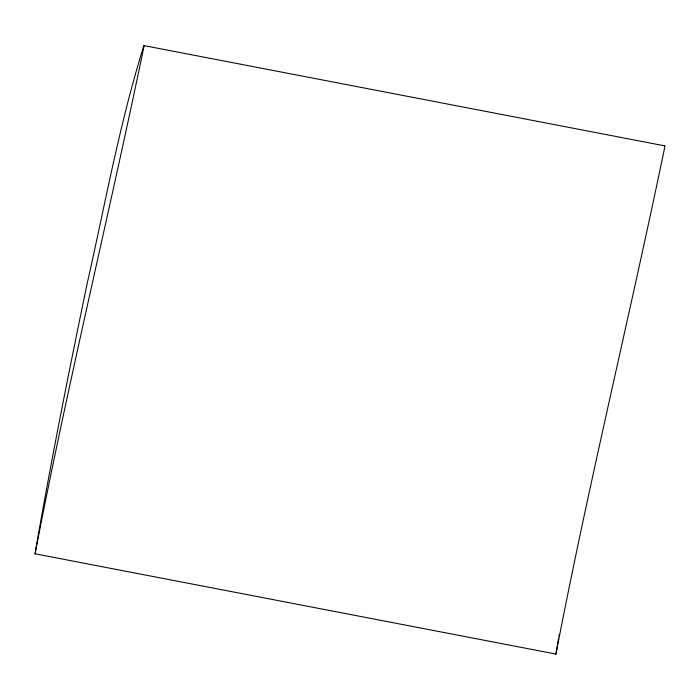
<?xml version="1.0" encoding="UTF-8"?>
<svg xmlns="http://www.w3.org/2000/svg" width="700" height="700" viewBox="0 0 700 700"><rect width="100%" height="100%" fill="white"/><g stroke="black" fill="none" stroke-linecap="round" stroke-linejoin="round"><path stroke-width="1.05" d="M558.609 638.347L555.861 654.395M558.95 636.352L559.3 634.34M35 554.129C50.374 464.188 68.311 374.692 86.765 285.346C104.886 205.327 119.376 124.084 143.841 45.701A7.604 0.717 -79.1 0 1 144.112 45.85C108.999 215.346 67.76 383.723 35.061 553.796L555.931 654.062C588.613 483.998 629.869 315.613 664.983 146.116A7.604 0.717 -79.1 0 0 664.702 145.968M143.964 45.605L664.825 145.871"/></g></svg>
